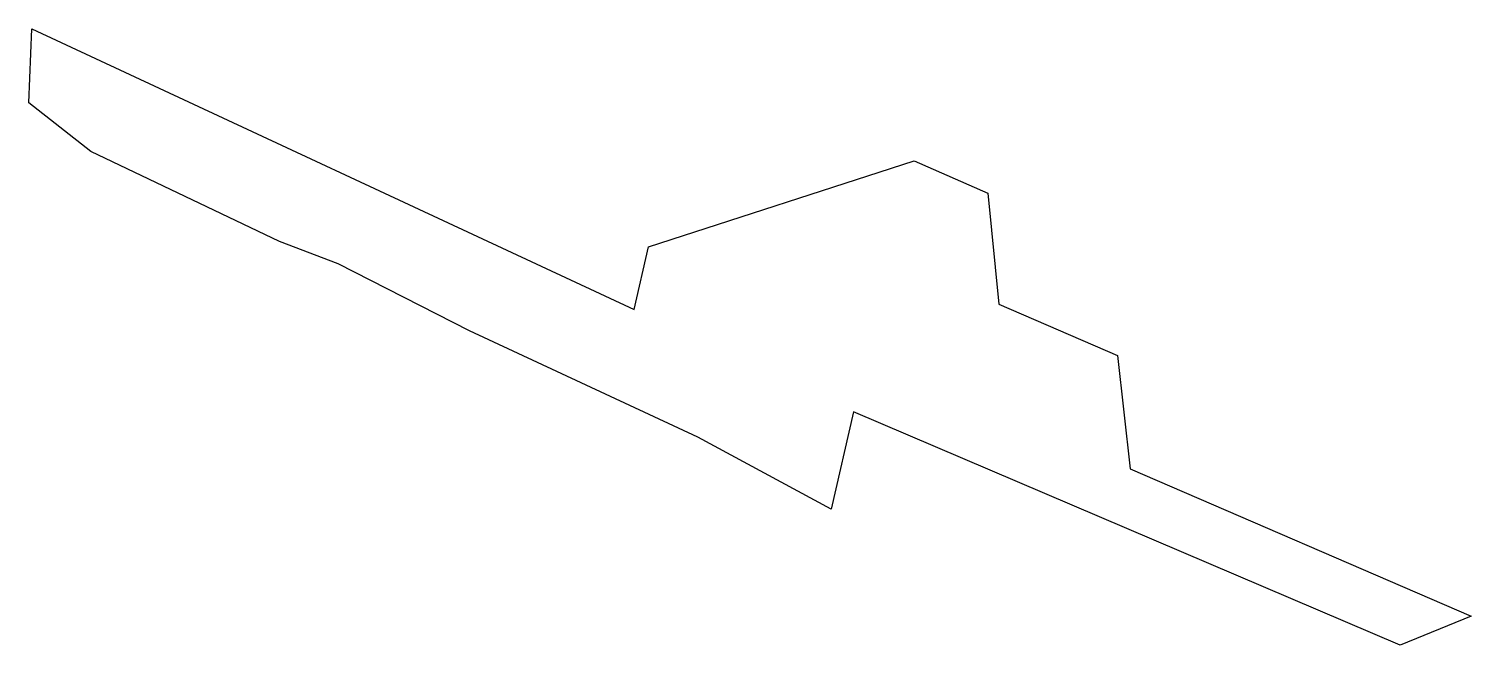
# Model space of a CAD drawing. Header units: metres. Extents: x 257225 to 257402, y 386169 to 386244.
import ezdxf

# ---------------------------------------------------------------- set-up
doc = ezdxf.new("R2010")
doc.units = ezdxf.units.M

msp = doc.modelspace()

# ---------------------------------------------------------------- linework, layer by layer
msp.add_polyline3d([(257225.720826, 386244.292557, 167.291084), (257299.397213, 386209.969025, 168.160062), (257301.160835, 386217.66741, 155.371235), (257333.676693, 386228.156623, 117.209587), (257342.689754, 386224.220738, 116.920448), (257344.019719, 386210.651658, 136.405401), (257358.532764, 386204.365965, 135.861699), (257360.112123, 386190.497447, 155.62511), (257401.826663, 386172.501734, 153.955426), (257393.129835, 386168.957069, 165.273635), (257326.252366, 386197.458047, 168.476806), (257323.533566, 386185.590211, 188.192072), (257307.18457, 386194.374415, 186.243609), (257279.275322, 386207.384362, 185.902557), (257263.173572, 386215.581064, 184.667127), (257256.008265, 386218.308608, 185.500564), (257232.93054, 386229.307799, 184.855513), (257225.336303, 386235.267335, 181.125094), (257225.720826, 386244.292557, 167.291084)])

doc.saveas('drawing.dxf')
